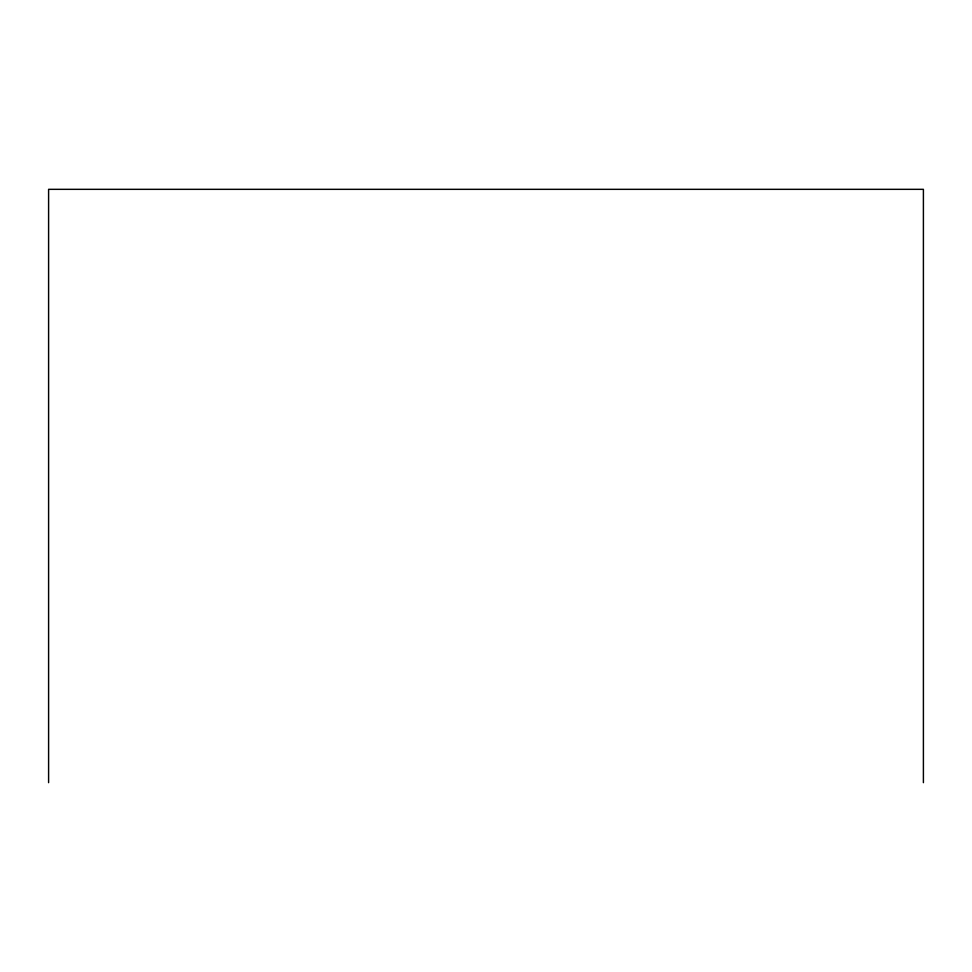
<?xml version="1.0" encoding="UTF-8"?>
<svg xmlns="http://www.w3.org/2000/svg" width="972" height="972" viewBox="0 0 972 972"><rect width="100%" height="100%" fill="white"/><g stroke="black" fill="none" stroke-linecap="round" stroke-linejoin="round"><path stroke-width="1.46" d="M923.4 782.667L923.4 189.333L48.6 189.333L48.6 782.667"/></g></svg>
